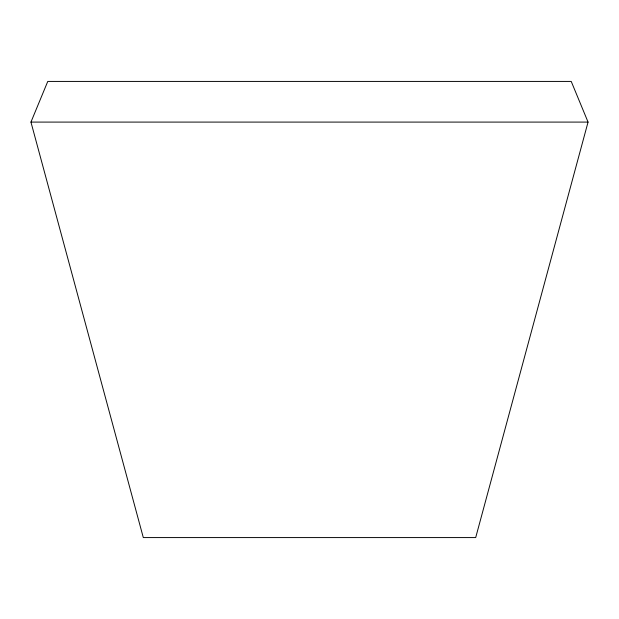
<?xml version="1.0" encoding="UTF-8"?>
<svg xmlns="http://www.w3.org/2000/svg" width="619" height="619" viewBox="0 0 619 619"><rect width="100%" height="100%" fill="white"/><g stroke="black" fill="none" stroke-linecap="round" stroke-linejoin="round"><path stroke-width="0.93" d="M588.05 122.09L475.694 537.578L143.306 537.578L30.95 122.09L47.771 81.422L571.229 81.422L588.05 122.09L30.95 122.09"/></g></svg>
